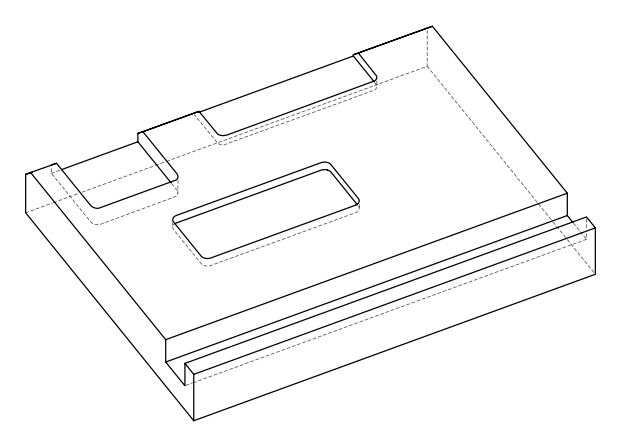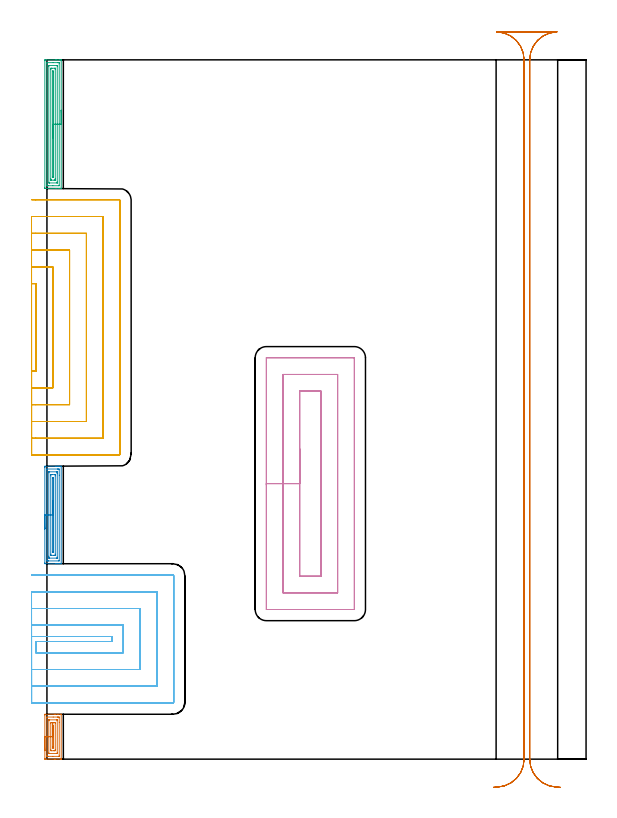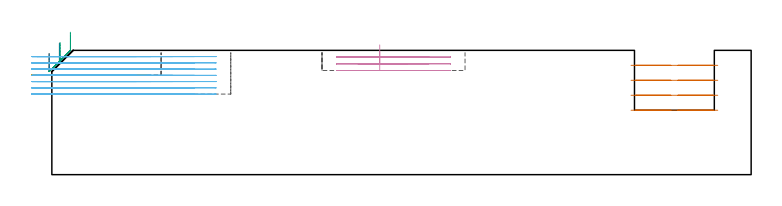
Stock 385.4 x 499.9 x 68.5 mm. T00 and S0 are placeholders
(PLAN: 7 operations, 3 tool changes, 63.6 min)
(1 AREA_MILL | FG_CHAMFER_SURFACE | UGT0205_001 | 1.46 min | 2639 mm3)
(2 AREA_MILL_1 | FG_CHAMFER_SURFACE_1 | UGT0205_001 | 2.97 min | 5655 mm3)
(3 AREA_MILL_2 | FG_CHAMFER_SURFACE_2 | UGT0205_001 | 3.86 min | 6736 mm3)
(4 MILL_RECTANGULAR_POCKET | POCKET_RECTANGULAR_STRAIGHT | UGT0201_134 | Follow Part, ap 3.975, ae 75% | 7.5 min | 170794 mm3)
(5 MILL_SLOT | SLOT_PARTIAL_RECTANGULAR | NXT0201_012 | Follow Part, ap 4, ae 75% | 19.19 min | 160038 mm3)
(6 MILL_SLOT_1 | SLOT_PARTIAL_RECTANGULAR_1 | NXT0201_012 | Follow Part, ap 4, ae 75% | 19.2 min | 254058 mm3)
(7 MILL_RECTANGULAR_SLOT | SLOT_RECTANGULAR | UGT0201_019 | Follow Part, ap 10, ae 75% | 9.43 min | 725870 mm3)
(TOOL UGT0205_001 | Chamfer Mill 20 x 3 x 45 deg. | D20 FL50 Z2)
(TOOL UGT0201_134 | Carbide End Mill 15.9 | D15.9 FL30 Z4)
(TOOL NXT0201_012 | ENDMILL 16mm [2P460-1600-NA 1630] | D16 FL38 Z6)
(TOOL UGT0201_019 | End mill 40 mm | D40 FL63 Z6)
(OP 1 AREA_MILL)
G17 G21 G94 G90
T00 M6
G54
G17 G0 G90 X-1.5 Y6.05 S1061 M3
G43 Z78.5 H0
Z66.8
G94 G1 Y6.088 Z65.928 F250.
Y6.202 Z65.064
Y6.391 Z64.212
Y6.653 Z63.38
Y6.987 Z62.574
Y7.39 Z61.8
Y7.858 Z61.064
Y8.39 Z60.372
Y8.979 Z59.729
Y9.622 Z59.14
Y10.314 Z58.608
Y11.05 Z58.14
Y11.824 Z57.737
Y12.63 Z57.403
Y13.462 Z57.141
Y14.314 Z56.952
Y15.178 Z56.838
Y16.05 Z56.8
Y31.572
X-1.495 Y31.935 Z56.803
X-1.491 Y32.09 Z56.805
X-1.33 Y32.1 Z56.966
X5.237 Z63.531
X5.954 Z64.252
X6.124 Z64.422
X7.898 Z66.195
X9.999 Z68.297
X10.185 Y32.092 Z68.478
X10.196 Y32.09 Z68.489
X10.2 Y32.015 Z68.5
Y0.083
X10.202 Y0.051 Z68.498
X10.19 Y0.034 Z68.486
X10.16 Y0.01 Z68.454
X9.998 Y0. Z68.296
X5.954 Z64.252
X5.237 Z63.531
X-1.204 Z57.093
X-1.332 Y0.002 Z56.964
X-1.491 Y0.01 Z56.805
X-1.499 Y0.169 Z56.799
X-1.5 Y0.528 Z56.8
Y16.05
X-0.086 Z58.214
Y29.798
X-0.085 Y30.09 Z58.215
X0.501 Y30.098 Z58.801
X4.491 Y30.1 Z62.791
X7.596 Z65.896
X7.898 Y30.099 Z66.198
X8.485 Y30.097 Z66.785
X8.785 Y30.09 Z67.085
X8.786 Y29.798 Z67.086
Y26.361
Y2.302
X8.785 Y2.01 Z67.085
X8.199 Y2.002 Z66.499
X4.209 Y2. Z62.509
X1.104 Z59.404
X0.802 Z59.102
X0.215 Y2.003 Z58.515
X-0.085 Y2.01 Z58.215
X-0.086 Y2.302 Z58.214
Y2.303
Y16.05
X1.328 Z59.628
X1.329 Y27.497 Z59.629
X1.331 Y28.024 Z59.631
X1.333 Y28.068 Z59.633
X1.334 Y28.082 Z59.634
X1.385 Y28.09 Z59.685
X1.537 Y28.097 Z59.837
X1.613 Y28.1 Z59.913
X7.087 Y28.099 Z65.387
X7.239 Y28.095 Z65.539
X7.34 Y28.09 Z65.64
X7.366 Y28.082 Z65.666
X7.367 Y28.074 Z65.667
X7.369 Y28.024 Z65.669
X7.371 Y27.664 Z65.671
Y4.603
X7.369 Y4.076 Z65.669
X7.367 Y4.032 Z65.667
X7.366 Y4.018 Z65.666
X7.315 Y4.01 Z65.615
X7.163 Y4.003 Z65.463
X7.087 Y4. Z65.387
X1.613 Y4.001 Z59.913
X1.461 Y4.005 Z59.761
X1.36 Y4.01 Z59.66
X1.334 Y4.018 Z59.634
X1.333 Y4.026 Z59.633
X1.331 Y4.076 Z59.631
X1.329 Y4.437 Z59.629
X1.328 Y16.05 Z59.628
X2.743 Z61.043
Y25.363
X2.75 Y26.076 Z61.05
X3.463 Y26.098 Z61.763
X3.613 Y26.1 Z61.913
X5.388 Y26.099 Z63.688
X5.95 Y26.08 Z64.25
X5.957 Y25.53 Z64.257
Y6.737
X5.95 Y6.024 Z64.25
X5.237 Y6.002 Z63.537
X5.087 Y6. Z63.387
X3.312 Y6.001 Z61.612
X2.75 Y6.02 Z61.05
X2.743 Y6.57 Z61.043
Y16.05
X4.157 Z62.457
Y23.589
X4.158 Y23.781 Z62.458
X4.162 Y23.975 Z62.462
X4.165 Y24.09 Z62.465
X4.223 Y24.093 Z62.523
X4.35 Y24.094 Z62.65
X4.518 Y24.09 Z62.818
X4.536 Y24.076 Z62.836
X4.539 Y24.013 Z62.839
X4.542 Y23.911 Z62.842
X4.543 Y23.782 Z62.843
Y23.589
Y8.511
X4.542 Y8.319 Z62.842
X4.538 Y8.125 Z62.838
X4.535 Y8.01 Z62.835
X4.478 Y8.007 Z62.778
X4.35 Y8.006 Z62.65
X4.182 Y8.01 Z62.482
X4.164 Y8.024 Z62.464
X4.161 Y8.086 Z62.461
X4.158 Y8.189 Z62.458
X4.157 Y8.704 Z62.457
Y16.05
Y16.922 Z62.495
Y17.786 Z62.609
Y18.638 Z62.798
Y19.47 Z63.06
Y20.276 Z63.394
Y21.05 Z63.797
Y21.786 Z64.265
Y22.478 Z64.796
Y23.121 Z65.386
Y23.71 Z66.029
Y24.242 Z66.721
Y24.71 Z67.457
Y25.113 Z68.231
Y25.447 Z69.037
Y25.709 Z69.869
Y25.898 Z70.72
Y26.012 Z71.585
Y26.05 Z72.457
G0 Z78.5
M5
M2
(OP 2 AREA_MILL_1)
G17 G21 G94 G90
T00 M6
G54
G17 G0 G90 X-1.5 Y164.55 S1061 M3
G43 Z78.5 H0
Z66.8
G94 G1 Y164.588 Z65.928 F250.
Y164.702 Z65.064
Y164.891 Z64.212
Y165.153 Z63.38
Y165.487 Z62.574
Y165.89 Z61.8
Y166.358 Z61.064
Y166.89 Z60.372
Y167.479 Z59.729
Y168.122 Z59.14
Y168.814 Z58.608
Y169.55 Z58.14
Y170.324 Z57.737
Y171.13 Z57.403
Y171.962 Z57.141
Y172.813 Z56.952
Y173.678 Z56.838
Y174.55 Z56.8
Y208.465
X-1.499 Y208.825 Z56.801
X-1.494 Y209.349 Z56.803
X-1.491 Y209.392 Z56.806
X-0.972 Y209.4 Z57.325
X6.124 Z64.418
X6.752 Z65.05
X7.011 Z65.308
X7.639 Z65.936
X7.898 Z66.194
X8.415 Z66.714
X9.155 Z67.454
X9.672 Z67.97
X9.893 Z68.191
X10.177 Y209.393 Z68.468
X10.197 Y209.39 Z68.488
X10.2 Y209.27 Z68.5
Y139.827
X10.204 Y139.71 Z68.495
X10.177 Y139.708 Z68.468
X9.892 Y139.7 Z68.191
X9.155 Z67.454
X8.415 Z66.714
X7.898 Z66.194
X7.639 Z65.936
X7.011 Z65.308
X6.752 Z65.05
X6.124 Z64.418
X-1.287 Y139.701 Z57.01
X-1.491 Y139.71 Z56.805
X-1.499 Y139.914 Z56.799
X-1.5 Y140.275 Z56.8
Y174.55
X-0.086 Z58.214
Y207.045
X-0.085 Y207.39 Z58.215
X0.45 Y207.399 Z58.75
X7.544 Y207.4 Z65.844
X7.898 Z66.198
X8.433 Y207.398 Z66.733
X8.785 Y207.39 Z67.085
X8.786 Y207.045 Z67.086
Y202.983
Y142.055
X8.785 Y141.71 Z67.085
X8.25 Y141.701 Z66.55
X1.156 Y141.7 Z59.456
X0.802 Z59.102
X0.267 Y141.702 Z58.567
X-0.085 Y141.71 Z58.215
X-0.086 Y142.055 Z58.214
Y142.056
Y174.55
X1.328 Z59.628
X1.329 Y204.736 Z59.629
X1.331 Y205.264 Z59.631
X1.333 Y205.354 Z59.633
X1.335 Y205.39 Z59.635
X1.419 Y205.394 Z59.719
X1.554 Y205.399 Z59.854
X6.876 Y205.4 Z65.176
X7.011 Y205.397 Z65.311
X7.146 Y205.391 Z65.446
X7.365 Y205.375 Z65.665
X7.367 Y205.264 Z65.667
X7.37 Y204.903 Z65.67
X7.371 Y204.374 Z65.671
Y204.012
Y144.364
X7.369 Y143.836 Z65.669
X7.367 Y143.746 Z65.667
X7.365 Y143.71 Z65.665
X7.281 Y143.706 Z65.581
X7.145 Y143.701 Z65.445
X1.824 Y143.7 Z60.124
X1.689 Y143.703 Z59.989
X1.554 Y143.709 Z59.854
X1.335 Y143.725 Z59.635
X1.333 Y143.836 Z59.633
X1.33 Y144.197 Z59.63
X1.329 Y144.726 Z59.629
X1.328 Y145.088 Z59.628
Y174.55
X2.743 Z61.043
Y202.593
X2.745 Y203.314 Z61.045
X2.747 Y203.364 Z61.047
X2.749 Y203.384 Z61.049
X2.761 Y203.39 Z61.061
X2.86 Y203.394 Z61.16
X3.061 Y203.398 Z61.361
X3.463 Y203.4 Z61.763
X3.546 Z61.846
X5.32 Z63.62
X5.672 Y203.399 Z63.972
X5.848 Y203.397 Z64.148
X5.935 Y203.392 Z64.235
X5.951 Y203.39 Z64.251
X5.953 Y203.378 Z64.253
X5.955 Y203.345 Z64.255
X5.957 Y202.761 Z64.257
Y202.593
Y146.507
X5.955 Y145.786 Z64.255
X5.953 Y145.736 Z64.253
X5.951 Y145.716 Z64.251
X5.939 Y145.71 Z64.239
X5.84 Y145.706 Z64.14
X5.639 Y145.702 Z63.939
X5.237 Y145.7 Z63.537
X5.154 Z63.454
X3.38 Z61.68
X3.028 Y145.701 Z61.328
X2.852 Y145.703 Z61.152
X2.765 Y145.708 Z61.065
X2.749 Y145.71 Z61.049
X2.747 Y145.722 Z61.047
X2.745 Y145.755 Z61.045
X2.743 Y146.339 Z61.043
Y146.507
Y174.55
X4.157 Z62.457
X4.158 Y201.006 Z62.458
X4.161 Y201.2 Z62.461
X4.164 Y201.328 Z62.464
X4.173 Y201.39 Z62.473
X4.204 Y201.392 Z62.504
X4.35 Y201.39 Z62.65
X4.536 Y201.384 Z62.836
X4.541 Y201.006 Z62.841
X4.542 Y200.813 Z62.842
X4.543 Y148.287 Z62.843
X4.542 Y148.094 Z62.842
X4.539 Y147.9 Z62.839
X4.536 Y147.772 Z62.836
X4.527 Y147.71 Z62.827
X4.496 Y147.708 Z62.796
X4.35 Y147.709 Z62.65
X4.164 Y147.715 Z62.464
X4.159 Y148.093 Z62.459
X4.158 Y148.287 Z62.458
X4.157 Y174.55 Z62.457
Y175.422 Z62.495
Y176.286 Z62.609
Y177.138 Z62.798
Y177.97 Z63.06
Y178.776 Z63.394
Y179.55 Z63.797
Y180.286 Z64.265
Y180.978 Z64.796
Y181.621 Z65.386
Y182.21 Z66.029
Y182.741 Z66.721
Y183.21 Z67.457
Y183.613 Z68.231
Y183.947 Z69.037
Y184.209 Z69.869
Y184.398 Z70.72
Y184.512 Z71.585
Y184.55 Z72.457
G0 Z78.5
M5
M2
(OP 3 AREA_MILL_2)
G17 G21 G94 G90
T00 M6
G54
G17 G0 G90 X10.2 Y463.9 S1061 M3
G43 Z78.5 H0
G94 G1 Y463.862 Z77.628 F250.
Y463.748 Z76.763
Y463.559 Z75.912
Y463.297 Z75.08
Y462.963 Z74.274
Y462.56 Z73.5
Y462.092 Z72.764
Y461.56 Z72.072
Y460.971 Z71.429
Y460.328 Z70.839
Y459.636 Z70.308
Y458.9 Z69.84
Y458.126 Z69.437
Y457.32 Z69.103
Y456.488 Z68.841
Y455.636 Z68.652
Y454.772 Z68.538
Y453.9 Z68.5
Y408.031
X10.204 Y407.91 Z68.495
X10.176 Y407.907 Z68.467
X9.882 Y407.9 Z68.18
X9.319 Z67.618
X8.785 Z67.08
X6.744 Z65.041
X6.124 Z64.418
X-1.282 Y407.901 Z57.014
X-1.492 Y407.91 Z56.805
X-1.499 Y408.118 Z56.799
X-1.5 Y408.479 Z56.8
Y499.32
X-1.496 Y499.684 Z56.802
X-1.491 Y499.89 Z56.806
X-1.281 Y499.9 Z57.015
X6.124 Z64.418
X6.744 Z65.041
X7.011 Z65.308
X8.785 Z67.08
X9.319 Z67.618
X9.882 Z68.181
X10.176 Y499.893 Z68.467
X10.197 Y499.89 Z68.488
X10.2 Y499.766 Z68.5
Y453.9
X8.786 Z67.086
Y410.261
X8.785 Y409.91 Z67.085
X8.255 Y409.901 Z66.555
X4.266 Y409.9 Z62.566
X1.161 Z59.461
X0.802 Z59.102
X0.272 Y409.902 Z58.572
X-0.085 Y409.91 Z58.215
X-0.086 Y410.261 Z58.214
Y410.262
Y497.539
X-0.085 Y497.89 Z58.215
X0.444 Y497.899 Z58.744
X4.434 Y497.9 Z62.734
X7.539 Z65.839
X7.898 Z66.198
X8.428 Y497.898 Z66.728
X8.785 Y497.89 Z67.085
X8.786 Y497.539 Z67.086
Y453.9
X7.371 Z65.671
Y412.57
X7.37 Y412.042 Z65.67
X7.368 Y411.952 Z65.668
X7.365 Y411.916 Z65.665
X7.293 Y411.909 Z65.593
X7.151 Y411.901 Z65.451
X1.83 Y411.9 Z60.13
X1.689 Y411.903 Z59.989
X1.548 Y411.91 Z59.848
X1.335 Y411.931 Z59.635
X1.333 Y412.042 Z59.633
X1.329 Y412.403 Z59.629
Y495.23
X1.33 Y495.758 Z59.63
X1.332 Y495.848 Z59.632
X1.335 Y495.884 Z59.635
X1.407 Y495.891 Z59.707
X1.549 Y495.899 Z59.849
X6.87 Y495.9 Z65.17
X7.011 Y495.897 Z65.311
X7.152 Y495.89 Z65.452
X7.365 Y495.869 Z65.665
X7.367 Y495.758 Z65.667
X7.371 Y495.397 Z65.671
Y453.9
X5.957 Z64.257
Y414.881
X5.956 Y414.714 Z64.256
X5.951 Y413.997 Z64.251
X5.94 Y413.91 Z64.24
X5.845 Y413.907 Z64.145
X5.642 Y413.903 Z63.942
X5.237 Y413.9 Z63.537
X5.16 Z63.46
X3.386 Z61.686
X3.028 Y413.902 Z61.328
X2.849 Y413.905 Z61.149
X2.761 Y413.91 Z61.061
X2.749 Y413.914 Z61.049
X2.747 Y413.927 Z61.047
X2.745 Y413.96 Z61.045
X2.743 Y414.546 Z61.043
Y414.714
Y492.919
X2.744 Y493.086 Z61.044
X2.749 Y493.803 Z61.049
X2.76 Y493.89 Z61.06
X2.855 Y493.893 Z61.155
X3.058 Y493.897 Z61.358
X3.463 Y493.9 Z61.763
X3.54 Z61.84
X5.314 Z63.614
X5.672 Y493.898 Z63.972
X5.851 Y493.895 Z64.151
X5.939 Y493.89 Z64.239
X5.951 Y493.886 Z64.251
X5.953 Y493.873 Z64.253
X5.955 Y493.84 Z64.255
X5.957 Y493.254 Z64.257
Y493.086
Y453.9
X4.543 Z62.843
Y416.302
X4.54 Y416.107 Z62.84
X4.536 Y415.979 Z62.836
X4.529 Y415.91 Z62.829
X4.498 Y415.908 Z62.798
X4.35 Y415.91 Z62.65
X4.164 Y415.923 Z62.464
X4.159 Y416.301 Z62.459
X4.157 Y416.495 Z62.457
Y491.498
X4.16 Y491.693 Z62.46
X4.164 Y491.821 Z62.464
X4.171 Y491.89 Z62.471
X4.202 Y491.892 Z62.502
X4.35 Y491.89 Z62.65
X4.536 Y491.877 Z62.836
X4.541 Y491.499 Z62.841
X4.542 Y491.305 Z62.842
X4.543 Y453.9 Z62.843
Y453.028 Z62.881
Y452.164 Z62.995
Y451.312 Z63.184
Y450.48 Z63.446
Y449.674 Z63.78
Y448.9 Z64.183
Y448.164 Z64.652
Y447.472 Z65.183
Y446.829 Z65.772
Y446.24 Z66.415
Y445.708 Z67.107
Y445.24 Z67.843
Y444.837 Z68.617
Y444.503 Z69.423
Y444.241 Z70.255
Y444.052 Z71.107
Y443.938 Z71.971
Y443.9 Z72.843
G0 Z78.5
M5
M2
(OP 4 MILL_RECTANGULAR_POCKET)
G17 G21 G94 G90
T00 M6
G54
G17 G0 G90 X180.7 Y221.955 S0 M3
G43 Z78.5 H0
Z71.5
G94 G1 Y196.95 Z64.8 F250.
Y130.8 F500.
X195.9
Y263.1
X180.7
Y196.95
X168.775
Y118.875
X207.825
Y275.025
X168.775
Y196.95
X156.85
Y107.
X156.848 Y106.97
X156.87 Y106.948
X156.9 Y106.95
X219.7
X219.73 Y106.948
X219.752 Y106.97
X219.75 Y107.
Y286.9
X219.752 Y286.93
X219.73 Y286.952
X219.7 Y286.95
X156.9
X156.87 Y286.952
X156.848 Y286.93
X156.85 Y286.9
Y196.95
Y195.95
G0 X180.7 Y221.955 Z67.8
G1 Y196.95 Z61.1 F250.
Y130.8 F500.
X195.9
Y263.1
X180.7
Y196.95
X168.775
Y118.875
X207.825
Y275.025
X168.775
Y196.95
X156.85
Y107.
X156.848 Y106.97
X156.87 Y106.948
X156.9 Y106.95
X219.7
X219.73 Y106.948
X219.752 Y106.97
X219.75 Y107.
Y286.9
X219.752 Y286.93
X219.73 Y286.952
X219.7 Y286.95
X156.9
X156.87 Y286.952
X156.848 Y286.93
X156.85 Y286.9
Y196.95
Y195.95
G0 X180.7 Y221.955 Z64.1
G1 Y196.95 Z57.4 F250.
Y130.8 F500.
X195.9
Y263.1
X180.7
Y196.95
X168.775
Y118.875
X207.825
Y275.025
X168.775
Y196.95
X156.85
Y107.
X156.848 Y106.97
X156.87 Y106.948
X156.9 Y106.95
X219.7
X219.73 Y106.948
X219.752 Y106.97
X219.75 Y107.
Y286.9
X219.752 Y286.93
X219.73 Y286.952
X219.7 Y286.95
X156.9
X156.87 Y286.952
X156.848 Y286.93
X156.85 Y286.9
Y196.95
Y195.95
G0 Z78.5
M5
M2
(OP 5 MILL_SLOT)
G17 G21 G94 G90
T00 M6
G54
G17 G0 G90 X-11. Y277.39 S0 M3
G43 Z78.5 H1
Z65.125
G94 G1 X-8. Y277.4 F250.
X-7.8 F500.
Y339.9
X-8.
X-11. Y339.91 F250.
Y265.388
X-8. Y265.4
X-7.809 F500.
X4.2
Y351.9
X-7.806
X-8.
X-11. Y351.913 F250.
Y253.384
X-8. Y253.399
X-7.809 Y253.4 F500.
X16.2
Y363.9
X-7.806
X-8. Y363.901
X-11. Y363.917 F250.
Y241.375
X-8. Y241.399
X-7.809 Y241.4 F500.
X28.2
Y375.9
X-7.806
X-8. Y375.901
X-11. Y375.925 F250.
Y229.351
X-8. Y229.398
X-7.809 Y229.4 F500.
X40.2
Y387.9
X-7.806
X-8. Y387.902
X-11. Y387.95 F250.
X-10.809 Y217.4
X-7.809
X51.7 F500.
G3 X52.2 Y217.9 R0.5
G1 Y399.4
G3 X51.7 Y399.9 R0.5
G1 X-7.806
X-10.806 F250.
G0 X-11. Y277.4 Z61.75
G1 X-8.
G2 X-7.8 Y277.4 R60. F500.
G1 Y339.9
G2 X-8. Y339.9 R60.
G1 X-11. F250.
Y265.4
X-8.
X4.2 F500.
Y351.9
X-8.
X-11. F250.
Y253.4
X-8.
X16.2 F500.
Y363.9
X-8.
X-11. F250.
Y241.4
X-8.
X28.2 F500.
Y375.9
X-8.
X-11. F250.
Y229.4
X-8.
X40.2 F500.
Y387.9
X-8.
X-11. F250.
Y217.4
X-8.
X51.7 F500.
G3 X52.2 Y217.9 R0.5
G1 Y399.4
G3 X51.7 Y399.9 R0.5
G1 X-8.
X-11. F250.
G0 Y277.4 Z58.375
G1 X-8.
G2 X-7.8 Y277.4 R60. F500.
G1 Y339.9
G2 X-8. Y339.9 R60.
G1 X-11. F250.
Y265.4
X-8.
X4.2 F500.
Y351.9
X-8.
X-11. F250.
Y253.4
X-8.
X16.2 F500.
Y363.9
X-8.
X-11. F250.
Y241.4
X-8.
X28.2 F500.
Y375.9
X-8.
X-11. F250.
Y229.4
X-8.
X40.2 F500.
Y387.9
X-8.
X-11. F250.
Y217.4
X-8.
X51.7 F500.
G3 X52.2 Y217.9 R0.5
G1 Y399.4
G3 X51.7 Y399.9 R0.5
G1 X-8.
X-11. F250.
G0 Y277.4 Z55.
G1 X-8.
G2 X-7.8 Y277.4 R60. F500.
G1 Y339.9
G2 X-8. Y339.9 R60.
G1 X-11. F250.
Y265.4
X-8.
X4.2 F500.
Y351.9
X-8.
X-11. F250.
Y253.4
X-8.
X16.2 F500.
Y363.9
X-8.
X-11. F250.
Y241.4
X-8.
X28.2 F500.
Y375.9
X-8.
X-11. F250.
Y229.4
X-8.
X40.2 F500.
Y387.9
X-8.
X-11. F250.
Y217.4
X-8.
X51.7 F500.
G3 X52.2 Y217.9 R0.5
G1 Y399.4
G3 X51.7 Y399.9 R0.5
G1 X-8.
X-11. F250.
G0 Z78.5
M5
M2
(OP 6 MILL_SLOT_1)
G17 G21 G94 G90
T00 M6
G54
G17 G0 G90 X-11. Y87.715 S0 M3
G43 Z78.5 H1
Z65.057
G94 G1 X-8. Y87.701 F250.
X-7.783 Y87.7 F500.
X46.6
Y84.1
X-7.783
X-8. Y84.099
Y76.099
X-7.783 Y76.1
X54.6
Y95.7
X-7.783
X-8. Y95.701
X-11. Y95.719 F250.
Y64.072
X-8. Y64.099
X-7.783 Y64.1 F500.
X66.6
Y107.7
X-7.783
X-8. Y107.701
X-11. Y107.728 F250.
Y52.044
X-8. Y52.098
G2 X-7.783 Y52.1 R12. F500.
G1 X78.6
Y119.7
X-7.783
G2 X-8. Y119.702 R12.
G1 X-11. Y119.756 F250.
X-10.783 Y40.1
X-7.783
X90. F500.
G3 X90.6 Y40.7 R0.6
G1 Y131.1
G3 X90. Y131.7 R0.6
G1 X-7.783
X-10.783 F250.
G0 X-11. Y87.7 Z61.614
G1 X-8.
X46.6 F500.
Y84.1
X-8.
Y76.1
X54.6
Y95.7
X-8.
X-11. F250.
Y64.1
X-8.
X66.6 F500.
Y107.7
X-8.
X-11. F250.
Y52.1
X-8.
X78.6 F500.
Y119.7
X-8.
X-11. F250.
Y40.1
X-8.
X90. F500.
G3 X90.6 Y40.7 R0.6
G1 Y131.1
G3 X90. Y131.7 R0.6
G1 X-8.
X-11. F250.
G0 Y87.7 Z58.171
G1 X-8.
X46.6 F500.
Y84.1
X-8.
Y76.1
X54.6
Y95.7
X-8.
X-11. F250.
Y64.1
X-8.
X66.6 F500.
Y107.7
X-8.
X-11. F250.
Y52.1
X-8.
X78.6 F500.
Y119.7
X-8.
X-11. F250.
Y40.1
X-8.
X90. F500.
G3 X90.6 Y40.7 R0.6
G1 Y131.1
G3 X90. Y131.7 R0.6
G1 X-8.
X-11. F250.
G0 Y87.7 Z54.729
G1 X-8.
X46.6 F500.
Y84.1
X-8.
Y76.1
X54.6
Y95.7
X-8.
X-11. F250.
Y64.1
X-8.
X66.6 F500.
Y107.7
X-8.
X-11. F250.
Y52.1
X-8.
X78.6 F500.
Y119.7
X-8.
X-11. F250.
Y40.1
X-8.
X90. F500.
G3 X90.6 Y40.7 R0.6
G1 Y131.1
G3 X90. Y131.7 R0.6
G1 X-8.
X-11. F250.
G0 Y87.7 Z51.286
G1 X-8.
X46.6 F500.
Y84.1
X-8.
Y76.1
X54.6
Y95.7
X-8.
X-11. F250.
Y64.1
X-8.
X66.6 F500.
Y107.7
X-8.
X-11. F250.
Y52.1
X-8.
X78.6 F500.
Y119.7
X-8.
X-11. F250.
Y40.1
X-8.
X90. F500.
G3 X90.6 Y40.7 R0.6
G1 Y131.1
G3 X90. Y131.7 R0.6
G1 X-8.
X-11. F250.
G0 Y87.7 Z47.843
G1 X-8.
X46.6 F500.
Y84.1
X-8.
Y76.1
X54.6
Y95.7
X-8.
X-11. F250.
Y64.1
X-8.
X66.6 F500.
Y107.7
X-8.
X-11. F250.
Y52.1
X-8.
X78.6 F500.
Y119.7
X-8.
X-11. F250.
Y40.1
X-8.
X90. F500.
G3 X90.6 Y40.7 R0.6
G1 Y131.1
G3 X90. Y131.7 R0.6
G1 X-8.
X-11. F250.
G0 Y87.7 Z44.4
G1 X-8.
X46.6 F500.
Y84.1
X-8.
Y76.1
X54.6
Y95.7
X-8.
X-11. F250.
Y64.1
X-8.
X66.6 F500.
Y107.7
X-8.
X-11. F250.
Y52.1
X-8.
X78.6 F500.
Y119.7
X-8.
X-11. F250.
Y40.1
X-8.
X90. F500.
G3 X90.6 Y40.7 R0.6
G1 Y131.1
G3 X90. Y131.7 R0.6
G1 X-8.
X-11. F250.
G0 Z78.5
M5
M2
(OP 7 MILL_RECTANGULAR_SLOT)
G17 G21 G94 G90
T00 M6
G54
G17 G0 G90 X367. Y-20.134 S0 M3
G43 Z78.5 H0
Z60.25
G94 G1 X364.005 Y-19.97 F250.
G2 X345.1 Y0. R20. F500.
G1 Y499.9
G2 X364.468 Y519.89 R20.
G1 Y519.9
X321.732
Y519.89
G2 X341.1 Y499.9 R20.
G1 Y0.
G2 X322.195 Y-19.97 R20.
G1 X319.2 Y-20.134 F250.
G0 X367. Z52.
G1 X364.005 Y-19.97
G2 X345.1 Y0. R20. F500.
G1 Y499.9
G2 X364.468 Y519.89 R20.
G1 Y519.9
X321.732
Y519.89
G2 X341.1 Y499.9 R20.
G1 Y0.
G2 X322.195 Y-19.97 R20.
G1 X319.2 Y-20.134 F250.
G0 X367. Z43.75
G1 X364.005 Y-19.97
G2 X345.1 Y0. R20. F500.
G1 Y499.9
G2 X364.468 Y519.89 R20.
G1 Y519.9
X321.732
Y519.89
G2 X341.1 Y499.9 R20.
G1 Y0.
G2 X322.195 Y-19.97 R20.
G1 X319.2 Y-20.134 F250.
G0 X367. Z35.5
G1 X364.005 Y-19.97
G2 X345.1 Y0. R20. F500.
G1 Y499.9
G2 X364.468 Y519.89 R20.
G1 Y519.9
X321.732
Y519.89
G2 X341.1 Y499.9 R20.
G1 Y0.
G2 X322.195 Y-19.97 R20.
G1 X319.2 Y-20.134 F250.
G0 Z78.5
M5
M2
